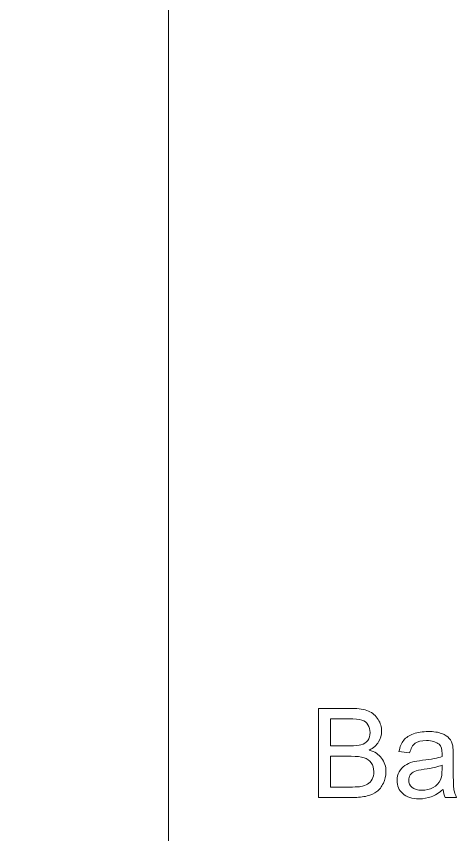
# Model space of a CAD drawing. Header units: millimetres. Extents: x -347 to 347, y -356 to 356.
# Drawn here: x 81.9 to 171.7, y 22 to 189 of the extents above; entities that cross this region are included whole.
import ezdxf

# ---------------------------------------------------------------- set-up
doc = ezdxf.new("R2010")
doc.units = ezdxf.units.MM
doc.header["$MEASUREMENT"] = 0
doc.layers.add('Layer 1', color=7, linetype='Continuous')

msp = doc.modelspace()

# ---------------------------------------------------------------- linework, layer by layer
at = {"layer": 'Layer 1', "color": 250, "lineweight": 20}
msp.add_open_spline([(81.9475, -329.9678), (81.9475, -329.9678), (112.9475, -329.9678), (112.9475, -329.9678), (112.9475, -329.9678), (112.9475, -329.9678), (112.9475, -329.9678), (112.9475, -329.9678), (112.9475, -329.9678), (112.9475, -329.9678), (112.9475, 330.0322), (112.9475, 330.0322), (112.9475, 330.0322), (112.9475, 330.0322), (112.9475, 330.0322), (112.9475, 330.0322), (112.9475, 330.0322), (112.9475, 330.0322), (81.9475, 330.0322), (81.9475, 330.0322)], degree=3, knots=[0, 0, 0, 0, 0.16666667, 0.16666667, 0.16666667, 0.16666667, 0.33333333, 0.33333333, 0.33333333, 0.33333333, 0.5, 0.5, 0.5, 0.5, 0.66666667, 0.66666667, 0.66666667, 0.66666667, 1, 1, 1, 1], dxfattribs=at)
at = {"layer": 'Layer 1', "color": 250, "lineweight": 9}
for points, knots in [([(143.5811, 29.5444), (143.5811, 29.5444), (143.5811, 47.7308), (143.5811, 47.7308), (143.5811, 47.7308), (143.5811, 47.7308), (143.5811, 47.7308), (143.5811, 47.7308), (143.5811, 47.7308), (143.5811, 47.7308), (150.4051, 47.7308), (150.4051, 47.7308), (150.4051, 47.7308), (150.4051, 47.7308), (150.4051, 47.7308), (150.4051, 47.7308), (150.4051, 47.7308), (151.7937, 47.7307), (152.907, 47.5488), (153.7495, 47.1805), (153.7495, 47.1805), (153.7495, 47.1805), (153.7495, 47.1804), (153.7495, 47.1804), (153.7495, 47.1804), (154.5877, 46.8121), (155.2438, 46.2449), (155.718, 45.4787), (155.718, 45.4787), (155.718, 45.4787), (155.718, 45.4786), (155.718, 45.4786), (155.718, 45.4786), (156.1963, 44.7166), (156.4334, 43.9166), (156.4334, 43.0784), (156.4334, 43.0784), (156.4334, 43.0784), (156.4334, 43.0783), (156.4334, 43.0783), (156.4334, 43.0783), (156.4334, 42.3036), (156.2218, 41.5713), (155.8026, 40.8855), (155.8026, 40.8855), (155.8026, 40.8855), (155.8026, 40.8854), (155.8026, 40.8854), (155.8026, 40.8854), (155.3835, 40.1996), (154.7485, 39.6451), (153.8976, 39.2218), (153.8976, 39.2218), (153.8976, 39.2218), (153.8976, 39.2217), (153.8976, 39.2217), (153.8976, 39.2217), (154.9983, 38.9), (155.845, 38.3497), (156.4334, 37.5708), (156.4334, 37.5708), (156.4334, 37.5708), (156.4334, 37.5707), (156.4334, 37.5707), (156.4334, 37.5707), (157.0261, 36.796), (157.3224, 35.8775), (157.3224, 34.8191), (157.3224, 34.8191), (157.3224, 34.8191), (157.3224, 34.819), (157.3224, 34.819), (157.3224, 34.819), (157.3224, 33.9639), (157.1405, 33.1724), (156.7805, 32.44), (156.7805, 32.44), (156.7805, 32.44), (156.7805, 32.4399), (156.7805, 32.4399), (156.7805, 32.4399), (156.4208, 31.7075), (155.9762, 31.1446), (155.447, 30.7467), (155.447, 30.7467), (155.447, 30.7467), (155.447, 30.7466), (155.447, 30.7466), (155.447, 30.7466), (154.9179, 30.3529), (154.2532, 30.0524), (153.4574, 29.8492), (153.4574, 29.8492), (153.4574, 29.8492), (153.4574, 29.8491), (153.4574, 29.8491), (153.4574, 29.8491), (152.6573, 29.6459), (151.6794, 29.5444), (150.5194, 29.5444), (150.5194, 29.5444), (150.5194, 29.5444), (150.5194, 29.5444), (150.5194, 29.5444), (150.5194, 29.5444), (150.5194, 29.5444), (143.5811, 29.5444), (143.5811, 29.5444)], [0, 0, 0, 0, 0.03571429, 0.03571429, 0.03571429, 0.03571429, 0.07142857, 0.07142857, 0.07142857, 0.07142857, 0.10714286, 0.10714286, 0.10714286, 0.10714286, 0.14285714, 0.14285714, 0.14285714, 0.14285714, 0.17857143, 0.17857143, 0.17857143, 0.17857143, 0.21428571, 0.21428571, 0.21428571, 0.21428571, 0.25, 0.25, 0.25, 0.25, 0.28571429, 0.28571429, 0.28571429, 0.28571429, 0.32142857, 0.32142857, 0.32142857, 0.32142857, 0.35714286, 0.35714286, 0.35714286, 0.35714286, 0.39285714, 0.39285714, 0.39285714, 0.39285714, 0.42857143, 0.42857143, 0.42857143, 0.42857143, 0.46428571, 0.46428571, 0.46428571, 0.46428571, 0.5, 0.5, 0.5, 0.5, 0.53571429, 0.53571429, 0.53571429, 0.53571429, 0.57142857, 0.57142857, 0.57142857, 0.57142857, 0.60714286, 0.60714286, 0.60714286, 0.60714286, 0.64285714, 0.64285714, 0.64285714, 0.64285714, 0.67857143, 0.67857143, 0.67857143, 0.67857143, 0.71428571, 0.71428571, 0.71428571, 0.71428571, 0.75, 0.75, 0.75, 0.75, 0.78571429, 0.78571429, 0.78571429, 0.78571429, 0.82142857, 0.82142857, 0.82142857, 0.82142857, 0.85714286, 0.85714286, 0.85714286, 0.85714286, 0.89285714, 0.89285714, 0.89285714, 0.89285714, 0.92857143, 0.92857143, 0.92857143, 0.92857143, 1, 1, 1, 1]), ([(145.994, 40.0854), (145.994, 40.0854), (149.9268, 40.0854), (149.9268, 40.0854), (149.9268, 40.0854), (149.9268, 40.0854), (149.9268, 40.0854), (149.9268, 40.0854), (149.9268, 40.0854), (150.9936, 40.0854), (151.7598, 40.1574), (152.2213, 40.2971), (152.2213, 40.2971), (152.2213, 40.2971), (152.2213, 40.2971), (152.2213, 40.2971), (152.2213, 40.2971), (152.8351, 40.4791), (153.2965, 40.7839), (153.6055, 41.2072), (153.6055, 41.2072), (153.6055, 41.2072), (153.6055, 41.2072), (153.6055, 41.2072), (153.6055, 41.2072), (153.9146, 41.6306), (154.0712, 42.1597), (154.0712, 42.799), (154.0712, 42.799), (154.0712, 42.799), (154.0712, 42.799), (154.0712, 42.799), (154.0712, 42.799), (154.0712, 43.4043), (153.9274, 43.9377), (153.6352, 44.3949), (153.6352, 44.3949), (153.6352, 44.3949), (153.6352, 44.3949), (153.6352, 44.3949), (153.6352, 44.3949), (153.3474, 44.8564), (152.9324, 45.1739), (152.3949, 45.3432), (152.3949, 45.3432), (152.3949, 45.3432), (152.3949, 45.3432), (152.3949, 45.3432), (152.3949, 45.3432), (151.8572, 45.5125), (150.9343, 45.5972), (149.6304, 45.5972), (149.6304, 45.5972), (149.6304, 45.5972), (149.6304, 45.5972), (149.6304, 45.5972), (149.6304, 45.5972), (149.6304, 45.5972), (145.994, 45.5972), (145.994, 45.5972), (145.994, 45.5972), (145.994, 45.5972), (145.994, 45.5972), (145.994, 45.5972), (145.994, 45.5972), (145.994, 45.5971), (145.994, 40.0854), (145.994, 40.0854)], [0, 0, 0, 0, 0.05555556, 0.05555556, 0.05555556, 0.05555556, 0.11111111, 0.11111111, 0.11111111, 0.11111111, 0.16666667, 0.16666667, 0.16666667, 0.16666667, 0.22222222, 0.22222222, 0.22222222, 0.22222222, 0.27777778, 0.27777778, 0.27777778, 0.27777778, 0.33333333, 0.33333333, 0.33333333, 0.33333333, 0.38888889, 0.38888889, 0.38888889, 0.38888889, 0.44444444, 0.44444444, 0.44444444, 0.44444444, 0.5, 0.5, 0.5, 0.5, 0.55555556, 0.55555556, 0.55555556, 0.55555556, 0.61111111, 0.61111111, 0.61111111, 0.61111111, 0.66666667, 0.66666667, 0.66666667, 0.66666667, 0.72222222, 0.72222222, 0.72222222, 0.72222222, 0.77777778, 0.77777778, 0.77777778, 0.77777778, 0.83333333, 0.83333333, 0.83333333, 0.83333333, 0.88888889, 0.88888889, 0.88888889, 0.88888889, 1, 1, 1, 1]), ([(168.9556, 31.1954), (168.126, 30.4884), (167.3258, 29.9931), (166.5596, 29.701), (166.5596, 29.701), (166.5596, 29.701), (166.5596, 29.7009), (166.5596, 29.7009), (166.5596, 29.7009), (165.7933, 29.4088), (164.972, 29.265), (164.0916, 29.265), (164.0916, 29.265), (164.0916, 29.265), (164.0916, 29.265), (164.0916, 29.265), (164.0916, 29.265), (162.6437, 29.265), (161.5303, 29.6164), (160.7514, 30.3233), (160.7514, 30.3233), (160.7514, 30.3233), (160.7514, 30.3233), (160.7514, 30.3233), (160.7514, 30.3233), (159.9725, 31.0261), (159.583, 31.9278), (159.583, 33.0242), (159.583, 33.0242), (159.583, 33.0242), (159.583, 33.0242), (159.583, 33.0242), (159.583, 33.0242), (159.583, 33.6677), (159.7312, 34.2561), (160.0234, 34.7895), (160.0234, 34.7895), (160.0234, 34.7895), (160.0234, 34.7895), (160.0234, 34.7895), (160.0234, 34.7895), (160.3196, 35.3229), (160.7048, 35.7462), (161.179, 36.068), (161.179, 36.068), (161.179, 36.068), (161.179, 36.068), (161.179, 36.068), (161.179, 36.068), (161.6573, 36.3897), (162.1907, 36.6352), (162.7876, 36.8003), (162.7876, 36.8003), (162.7876, 36.8003), (162.7876, 36.8003), (162.7876, 36.8003), (162.7876, 36.8003), (163.2279, 36.9146), (163.8926, 37.0247), (164.7773, 37.1348), (164.7773, 37.1348), (164.7773, 37.1348), (164.7773, 37.1348), (164.7773, 37.1348), (164.7773, 37.1348), (166.5807, 37.3464), (167.9142, 37.6047), (168.7651, 37.901), (168.7651, 37.901), (168.7651, 37.901), (168.7651, 37.901), (168.7651, 37.901), (168.7651, 37.901), (168.7736, 38.2058), (168.7778, 38.4005), (168.7778, 38.481), (168.7778, 38.481), (168.7778, 38.481), (168.7778, 38.481), (168.7778, 38.481), (168.7778, 38.481), (168.7778, 39.3869), (168.5661, 40.0261), (168.1429, 40.3987), (168.1429, 40.3987), (168.1429, 40.3987), (168.1429, 40.3987), (168.1429, 40.3987), (168.1429, 40.3987), (167.5713, 40.9024), (166.7204, 41.1522), (165.5943, 41.1522), (165.5943, 41.1522), (165.5943, 41.1522), (165.5943, 41.1522), (165.5943, 41.1522), (165.5943, 41.1522), (164.5402, 41.1521), (163.7613, 40.9659), (163.2618, 40.5976), (163.2618, 40.5976), (163.2618, 40.5976), (163.2618, 40.5975), (163.2618, 40.5975), (163.2618, 40.5975), (162.7581, 40.2292), (162.3897, 39.5774), (162.1484, 38.6376), (162.1484, 38.6376), (162.1484, 38.6376), (162.1484, 38.6376), (162.1484, 38.6376), (162.1484, 38.6376), (162.1484, 38.6376), (159.964, 38.9424), (159.964, 38.9424), (159.964, 38.9424), (159.964, 38.9424), (159.964, 38.9424), (159.964, 38.9424), (159.964, 38.9424), (160.163, 39.878), (160.4889, 40.6357), (160.9461, 41.2115), (160.9461, 41.2115), (160.9461, 41.2115), (160.9461, 41.2115), (160.9461, 41.2115), (160.9461, 41.2115), (161.4033, 41.7872), (162.0637, 42.2275), (162.9273, 42.5407), (162.9273, 42.5407), (162.9273, 42.5407), (162.9273, 42.5407), (162.9273, 42.5407), (162.9273, 42.5407), (163.7867, 42.8498), (164.79, 43.0064), (165.9245, 43.0064), (165.9245, 43.0064), (165.9245, 43.0064), (165.9245, 43.0064), (165.9245, 43.0064), (165.9245, 43.0064), (167.0506, 43.0063), (167.9692, 42.8752), (168.6762, 42.6085), (168.6762, 42.6085), (168.6762, 42.6085), (168.6762, 42.6084), (168.6762, 42.6084), (168.6762, 42.6084), (169.3789, 42.3417), (169.8996, 42.0116), (170.2299, 41.6094), (170.2299, 41.6094), (170.2299, 41.6094), (170.2299, 41.6093), (170.2299, 41.6093), (170.2299, 41.6093), (170.56, 41.2071), (170.793, 40.6992), (170.9283, 40.0854), (170.9283, 40.0854), (170.9283, 40.0854), (170.9283, 40.0853), (170.9283, 40.0853), (170.9283, 40.0853), (171.0004, 39.7043), (171.0384, 39.0186), (171.0384, 38.0322), (171.0384, 38.0322), (171.0384, 38.0322), (171.0384, 38.0322), (171.0384, 38.0321), (171.0384, 38.0321), (171.0384, 38.0321), (171.0384, 35.0689), (171.0384, 35.0689), (171.0384, 35.0689), (171.0384, 35.0689), (171.0384, 35.0688), (171.0384, 35.0688), (171.0384, 35.0688), (171.0384, 32.9987), (171.085, 31.6907), (171.1781, 31.1361), (171.1781, 31.1361), (171.1781, 31.1361), (171.1781, 31.136), (171.1781, 31.136), (171.1781, 31.136), (171.267, 30.5815), (171.4533, 30.0524), (171.7242, 29.5444), (171.7242, 29.5444), (171.7242, 29.5444), (171.7242, 29.5444), (171.7242, 29.5444), (171.7242, 29.5444), (171.7242, 29.5444), (169.3874, 29.5444), (169.3874, 29.5444), (169.3874, 29.5444), (169.3874, 29.5444), (169.3874, 29.5444), (169.3874, 29.5444), (169.3874, 29.5444), (169.163, 30.0143), (169.0191, 30.5646), (168.9556, 31.1954)], [0, 0, 0, 0, 0.01851852, 0.01851852, 0.01851852, 0.01851852, 0.03703704, 0.03703704, 0.03703704, 0.03703704, 0.05555556, 0.05555556, 0.05555556, 0.05555556, 0.07407407, 0.07407407, 0.07407407, 0.07407407, 0.09259259, 0.09259259, 0.09259259, 0.09259259, 0.11111111, 0.11111111, 0.11111111, 0.11111111, 0.12962963, 0.12962963, 0.12962963, 0.12962963, 0.14814815, 0.14814815, 0.14814815, 0.14814815, 0.16666667, 0.16666667, 0.16666667, 0.16666667, 0.18518519, 0.18518519, 0.18518519, 0.18518519, 0.2037037, 0.2037037, 0.2037037, 0.2037037, 0.22222222, 0.22222222, 0.22222222, 0.22222222, 0.24074074, 0.24074074, 0.24074074, 0.24074074, 0.25925926, 0.25925926, 0.25925926, 0.25925926, 0.27777778, 0.27777778, 0.27777778, 0.27777778, 0.2962963, 0.2962963, 0.2962963, 0.2962963, 0.31481481, 0.31481481, 0.31481481, 0.31481481, 0.33333333, 0.33333333, 0.33333333, 0.33333333, 0.35185185, 0.35185185, 0.35185185, 0.35185185, 0.37037037, 0.37037037, 0.37037037, 0.37037037, 0.38888889, 0.38888889, 0.38888889, 0.38888889, 0.40740741, 0.40740741, 0.40740741, 0.40740741, 0.42592593, 0.42592593, 0.42592593, 0.42592593, 0.44444444, 0.44444444, 0.44444444, 0.44444444, 0.46296296, 0.46296296, 0.46296296, 0.46296296, 0.48148148, 0.48148148, 0.48148148, 0.48148148, 0.5, 0.5, 0.5, 0.5, 0.51851852, 0.51851852, 0.51851852, 0.51851852, 0.53703704, 0.53703704, 0.53703704, 0.53703704, 0.55555556, 0.55555556, 0.55555556, 0.55555556, 0.57407407, 0.57407407, 0.57407407, 0.57407407, 0.59259259, 0.59259259, 0.59259259, 0.59259259, 0.61111111, 0.61111111, 0.61111111, 0.61111111, 0.62962963, 0.62962963, 0.62962963, 0.62962963, 0.64814815, 0.64814815, 0.64814815, 0.64814815, 0.66666667, 0.66666667, 0.66666667, 0.66666667, 0.68518519, 0.68518519, 0.68518519, 0.68518519, 0.7037037, 0.7037037, 0.7037037, 0.7037037, 0.72222222, 0.72222222, 0.72222222, 0.72222222, 0.74074074, 0.74074074, 0.74074074, 0.74074074, 0.75925926, 0.75925926, 0.75925926, 0.75925926, 0.77777778, 0.77777778, 0.77777778, 0.77777778, 0.7962963, 0.7962963, 0.7962963, 0.7962963, 0.81481481, 0.81481481, 0.81481481, 0.81481481, 0.83333333, 0.83333333, 0.83333333, 0.83333333, 0.85185185, 0.85185185, 0.85185185, 0.85185185, 0.87037037, 0.87037037, 0.87037037, 0.87037037, 0.88888889, 0.88888889, 0.88888889, 0.88888889, 0.90740741, 0.90740741, 0.90740741, 0.90740741, 0.92592593, 0.92592593, 0.92592593, 0.92592593, 0.94444444, 0.94444444, 0.94444444, 0.94444444, 0.96296296, 0.96296296, 0.96296296, 0.96296296, 1, 1, 1, 1]), ([(145.994, 31.678), (145.994, 31.678), (150.5237, 31.678), (150.5237, 31.678), (150.5237, 31.678), (150.5237, 31.678), (150.5237, 31.678), (150.5237, 31.678), (150.5237, 31.678), (151.3026, 31.678), (151.8487, 31.7076), (152.1662, 31.7669), (152.1662, 31.7669), (152.1662, 31.7669), (152.1662, 31.7669), (152.1662, 31.7669), (152.1662, 31.7669), (152.7165, 31.8643), (153.1823, 32.0294), (153.5548, 32.2622), (153.5548, 32.2622), (153.5548, 32.2622), (153.5548, 32.2622), (153.5548, 32.2622), (153.5548, 32.2622), (153.9274, 32.495), (154.2321, 32.8337), (154.4735, 33.2782), (154.4735, 33.2782), (154.4735, 33.2782), (154.4735, 33.2782), (154.4735, 33.2782), (154.4735, 33.2782), (154.7147, 33.7227), (154.8332, 34.2349), (154.8332, 34.8149), (154.8332, 34.8149), (154.8332, 34.8149), (154.8332, 34.8149), (154.8332, 34.8149), (154.8332, 34.8149), (154.8332, 35.4965), (154.6596, 36.0849), (154.3084, 36.5887), (154.3084, 36.5887), (154.3084, 36.5887), (154.3084, 36.5887), (154.3084, 36.5887), (154.3084, 36.5887), (153.9612, 37.0924), (153.4785, 37.4438), (152.8605, 37.647), (152.8605, 37.647), (152.8605, 37.647), (152.8605, 37.647), (152.8605, 37.647), (152.8605, 37.647), (152.2466, 37.8502), (151.3576, 37.9518), (150.2019, 37.9518), (150.2019, 37.9518), (150.2019, 37.9518), (150.2019, 37.9518), (150.2019, 37.9518), (150.2019, 37.9518), (150.2019, 37.9518), (145.994, 37.9518), (145.994, 37.9518), (145.994, 37.9518), (145.994, 37.9518), (145.994, 37.9518), (145.994, 37.9517), (145.994, 37.9517), (145.994, 37.9517), (145.994, 31.678), (145.994, 31.678)], [0, 0, 0, 0, 0.05, 0.05, 0.05, 0.05, 0.1, 0.1, 0.1, 0.1, 0.15, 0.15, 0.15, 0.15, 0.2, 0.2, 0.2, 0.2, 0.25, 0.25, 0.25, 0.25, 0.3, 0.3, 0.3, 0.3, 0.35, 0.35, 0.35, 0.35, 0.4, 0.4, 0.4, 0.4, 0.45, 0.45, 0.45, 0.45, 0.5, 0.5, 0.5, 0.5, 0.55, 0.55, 0.55, 0.55, 0.6, 0.6, 0.6, 0.6, 0.65, 0.65, 0.65, 0.65, 0.7, 0.7, 0.7, 0.7, 0.75, 0.75, 0.75, 0.75, 0.8, 0.8, 0.8, 0.8, 0.85, 0.85, 0.85, 0.85, 0.9, 0.9, 0.9, 0.9, 1, 1, 1, 1]), ([(168.7778, 36.1484), (167.965, 35.8182), (166.7458, 35.5388), (165.1202, 35.3102), (165.1202, 35.3102), (165.1202, 35.3102), (165.1202, 35.3101), (165.1202, 35.3101), (165.1202, 35.3101), (164.1973, 35.1789), (163.5454, 35.0308), (163.1644, 34.8657), (163.1644, 34.8657), (163.1644, 34.8657), (163.1644, 34.8656), (163.1644, 34.8656), (163.1644, 34.8656), (162.7834, 34.7005), (162.4913, 34.4593), (162.2839, 34.146), (162.2839, 34.146), (162.2839, 34.146), (162.2839, 34.1459), (162.2839, 34.1459), (162.2839, 34.1459), (162.0764, 33.8284), (161.9707, 33.4772), (161.9707, 33.0877), (161.9707, 33.0877), (161.9707, 33.0877), (161.9707, 33.0876), (161.9707, 33.0876), (161.9707, 33.0876), (161.9707, 32.4992), (162.195, 32.004), (162.6479, 31.6103), (162.6479, 31.6103), (162.6479, 31.6103), (162.6479, 31.6102), (162.6479, 31.6102), (162.6479, 31.6102), (163.1009, 31.2165), (163.7613, 31.0176), (164.6291, 31.0176), (164.6291, 31.0176), (164.6291, 31.0176), (164.6291, 31.0176), (164.6291, 31.0176), (164.6291, 31.0176), (165.4885, 31.0176), (166.2547, 31.2039), (166.9278, 31.5806), (166.9278, 31.5806), (166.9278, 31.5806), (166.9278, 31.5806), (166.9278, 31.5806), (166.9278, 31.5806), (167.5967, 31.9532), (168.0921, 32.4654), (168.4053, 33.1131), (168.4053, 33.1131), (168.4053, 33.1131), (168.4053, 33.1131), (168.4053, 33.1131), (168.4053, 33.1131), (168.6467, 33.6169), (168.7651, 34.3577), (168.7651, 35.3356), (168.7651, 35.3356), (168.7651, 35.3356), (168.7651, 35.3356), (168.7651, 35.3356), (168.7651, 35.3356), (168.7651, 35.3356), (168.7778, 36.1484), (168.7778, 36.1484)], [0, 0, 0, 0, 0.05, 0.05, 0.05, 0.05, 0.1, 0.1, 0.1, 0.1, 0.15, 0.15, 0.15, 0.15, 0.2, 0.2, 0.2, 0.2, 0.25, 0.25, 0.25, 0.25, 0.3, 0.3, 0.3, 0.3, 0.35, 0.35, 0.35, 0.35, 0.4, 0.4, 0.4, 0.4, 0.45, 0.45, 0.45, 0.45, 0.5, 0.5, 0.5, 0.5, 0.55, 0.55, 0.55, 0.55, 0.6, 0.6, 0.6, 0.6, 0.65, 0.65, 0.65, 0.65, 0.7, 0.7, 0.7, 0.7, 0.75, 0.75, 0.75, 0.75, 0.8, 0.8, 0.8, 0.8, 0.85, 0.85, 0.85, 0.85, 0.9, 0.9, 0.9, 0.9, 1, 1, 1, 1])]:
    msp.add_open_spline(points, degree=3, knots=knots, dxfattribs=at)

doc.saveas('drawing.dxf')
